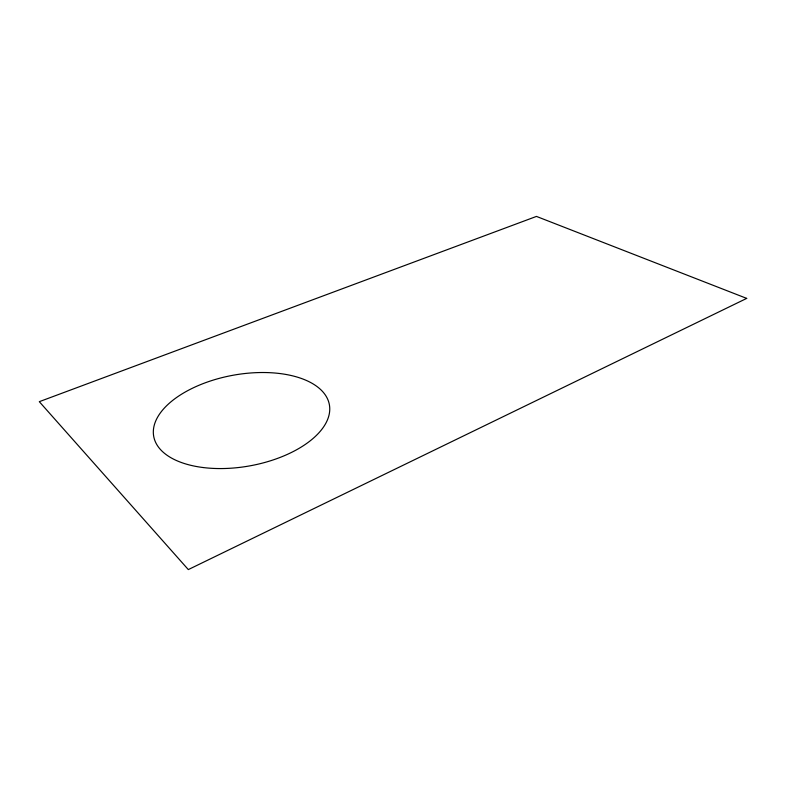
<?xml version="1.0" encoding="UTF-8"?>
<svg xmlns="http://www.w3.org/2000/svg" width="786" height="786" viewBox="0 0 786 786"><rect width="100%" height="100%" fill="white"/><g stroke="black" fill="none" stroke-linecap="round" stroke-linejoin="round"><path stroke-width="1.18" d="M746.7 298.395L188.316 569.585L39.3 401.675L536.455 216.415L746.7 298.395M203.112 467.532A89.25 46.079 -10.2 0 0 329.521 405.635A89.25 46.079 -10.2 0 0 192 388.451A89.25 46.079 -10.2 0 0 203.112 467.532"/></g></svg>
